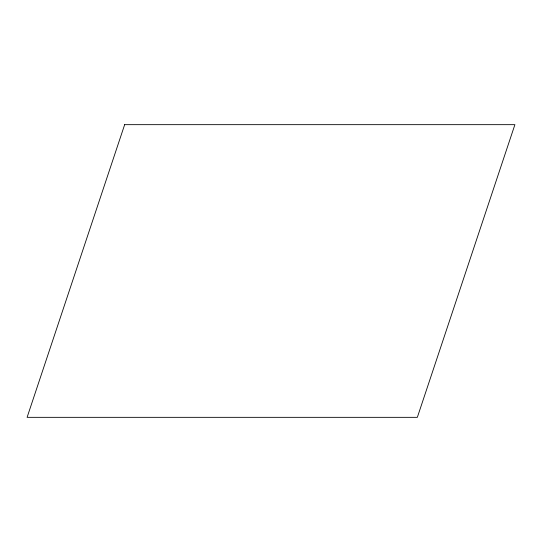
<?xml version="1.0" encoding="UTF-8"?>
<svg xmlns="http://www.w3.org/2000/svg" width="542" height="542" viewBox="0 0 542 542"><rect width="100%" height="100%" fill="white"/><g stroke="black" fill="none" stroke-linecap="round" stroke-linejoin="round"><path stroke-width="0.81" d="M124.66 124.66L27.1 417.34L417.34 417.34L514.9 124.66L124.66 124.66"/></g></svg>
